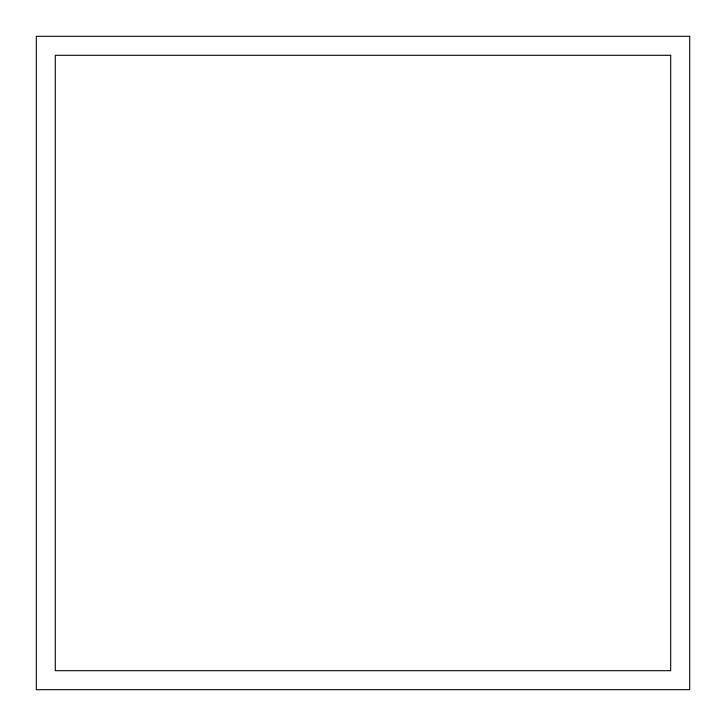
<?xml version="1.0" encoding="UTF-8"?>
<svg xmlns="http://www.w3.org/2000/svg" width="726" height="726" viewBox="0 0 726 726"><rect width="100%" height="100%" fill="white"/><g stroke="black" fill="none" stroke-linecap="round" stroke-linejoin="round"><path stroke-width="1.09" d="M689.7 36.3L36.3 36.3L36.3 689.7L689.7 689.7L689.7 36.3M670.697 55.303L55.303 55.303L55.303 670.697L670.697 670.697L670.697 55.303"/></g></svg>
